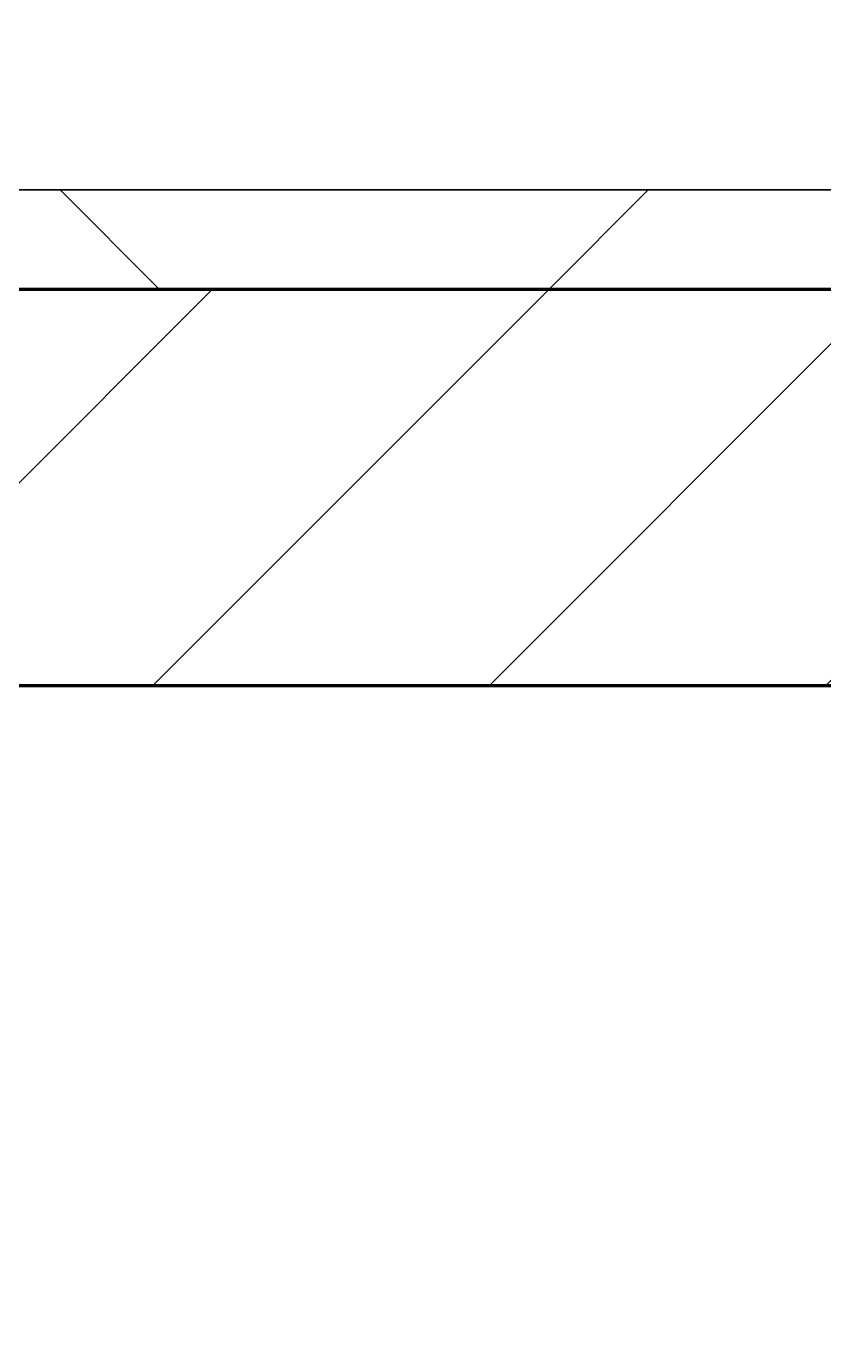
# Model space of a CAD drawing. Header units: millimetres. Extents: x -678720 to -601931, y -306 to 39239.
# Drawn here: x -670715 to -670312, y 3597 to 4262 of the extents above; entities that cross this region are included whole.
import ezdxf
from ezdxf.xclip import XClip

# ---------------------------------------------------------------- set-up
doc = ezdxf.new("R2010")
doc.units = ezdxf.units.MM
doc.header["$XCLIPFRAME"] = 0
for name, color, linetype, lineweight in [('A-GLAZ-CURT', 2, 'Continuous', 9), ('A-WALL', 5, 'Continuous', 35), ('A-WALL-FNSH', 2, 'Continuous', 35), ('A-WALL-PATT', 1, 'Continuous', 35)]:
    doc.layers.add(name, color=color, linetype=linetype, lineweight=lineweight)
doc.layers.add('A11_ALU.SOLID SHEET', color=2, linetype='Continuous')

# ---------------------------------------------------------------- blocks, each defined once
blk = doc.blocks.new('PPLS-PP19_Custom Tile Pattern - Custom Tile Pattern-V101-4234-01 ENLARGED MULTI-PURPOSE LEVEL - REFLECTED CEILING PLAN - SHEET 5')
at = {"layer": 'A-GLAZ-CURT'}
for p, q in [((-300, 0), (300, 0)), ((300, 0), (-300, 0)), ((195.99, 0), (213.31, 0)), ((213.31, 0), (195.99, 0)), ((230.06, 0), (300, 0)), ((-300, -50), (300, -50)), ((300, -50), (-300, -50))]:
    blk.add_line(p, q, dxfattribs=at)
for points, knots in [([(168.37, 0), (167.68, 0), (162.47, 0), (147.02, 0), (109.77, 0), (76.86, 0), (57.82, 0), (46.51, 0), (41.18, 0), (36.02, 0), (35.54, 0), (35.54, 0)], [-543.375029, -543.375029, -543.375029, -543.375029, -530.793311, -458.593899, -401.860199, -357.622665, -341.267687, -334.000314, -326.15566, -319.318397, -317.489778, -317.489778, -317.489778, -317.489778]), ([(94.4, 0), (94.4, 0), (94.64, 0), (99.11, 0), (108.97, 0), (120.79, 0), (139.94, 0), (163.31, 0), (185.23, 0), (193.62, 0), (194.69, 0), (194.79, 0)], [-2348.345796, -2348.345796, -2348.345796, -2348.345796, -2310.419338, -2233.599744, -2052.234781, -1843.028543, -1530.39897, -1095.004608, -529.74427, -295.064701, -265.121568, -265.121568, -265.121568, -265.121568]), ([(193.8, 0), (193.33, 0), (190.11, 0), (183.13, 0), (171, 0), (161.95, 0), (161.28, 0), (158.35, 0), (157.85, 0), (157.77, 0)], [-11665.349007, -11665.349007, -11665.349007, -11665.349007, -11565.880756, -11105.624034, -10839.086983, -10768.332124, -10666.779182, -10580.760289, -10550.278881, -10550.278881, -10550.278881, -10550.278881]), ([(216.53, 0), (212.7, 0), (195.69, 0), (177.41, 0), (159.34, 0), (158.33, 0), (158.3, 0)], [-200.448217, -200.448217, -200.448217, -200.448217, -187.987675, -143.776725, -129.632772, -123.352749, -123.352749, -123.352749, -123.352749]), ([(159.07, 0), (159.13, 0), (160.84, 0), (165.21, 0), (174.15, 0), (185.98, 0), (208.82, 0), (219.42, 0), (230.06, 0)], [-115.643202, -115.643202, -115.643202, -115.643202, -114.681583, -87.660824, -65.295536, -41.623857, -24.459831, 0, 0, 0, 0]), ([(162.75, 0), (165.4, 0), (170.91, 0), (172.61, 0), (172.61, 0)], [-111.264224, -111.264224, -111.264224, -111.264224, -56.742688, -19.085662, -19.085662, -19.085662, -19.085662]), ([(247.1, 0), (246.76, 0), (245.04, 0), (238.34, 0), (226.56, 0), (221.1, 0), (200.27, 0), (182.99, 0), (174.27, 0), (169.67, 0), (168.99, 0)], [-9649.085549, -9649.085549, -9649.085549, -9649.085549, -9581.591397, -9406.094246, -9221.510254, -9016.44624, -8717.832359, -8253.978395, -8152.463617, -8069.855175, -8069.855175, -8069.855175, -8069.855175]), ([(215.22, 0), (214.62, 0), (210.55, 0), (203.98, 0), (187.54, 0), (175.3, 0), (169.49, 0)], [-203.825446, -203.825446, -203.825446, -203.825446, -198.527383, -184.406837, -162.427601, -142.916156, -142.916156, -142.916156, -142.916156]), ([(171.51, 0), (176.48, 0), (193.23, 0), (201.73, 0), (208.81, 0), (213.9, 0), (241.96, 0), (266.73, 0), (281.71, 0), (291.71, 0), (296.52, 0), (297.86, 0), (298.09, 0)], [-7971.819559, -7971.819559, -7971.819559, -7971.819559, -7784.112253, -7606.717214, -7289.299508, -7042.621073, -6582.165592, -6068.460911, -5766.029927, -5566.724884, -5280.360606, -5199.253518, -5199.253518, -5199.253518, -5199.253518]), ([(172.07, 0), (177.66, 0), (187.87, 0), (201.08, 0), (207.47, 0), (213.96, 0), (215.11, 0)], [-255.364076, -255.364076, -255.364076, -255.364076, -237.955587, -223.92608, -215.862851, -208.75215, -208.75215, -208.75215, -208.75215]), ([(300, 0), (286.53, 0), (258.74, 0), (230.89, 0), (217.59, 0)], [-285.253232, -285.253232, -285.253232, -285.253232, -244.693688, -201.598626, -201.598626, -201.598626, -201.598626]), ([(300, 0), (288.22, 0), (262, 0), (230.43, 0), (219.94, 0), (219.02, 0)], [-12528.858583, -12528.858583, -12528.858583, -12528.858583, -11905.454923, -11162.864862, -10856.732305, -10856.732305, -10856.732305, -10856.732305]), ([(219.9, 0), (220.86, 0), (227.84, 0), (242.06, 0), (246.54, 0), (246.96, 0)], [-10670.940496, -10670.940496, -10670.940496, -10670.940496, -10511.382485, -9925.173265, -9834.877357, -9834.877357, -9834.877357, -9834.877357]), ([(284.76, 0), (284.76, 0), (285.09, 0), (287.47, 0), (293.59, 0), (297.76, 0), (300, 0)], [-4110.630118, -4110.630118, -4110.630118, -4110.630118, -4053.389046, -3959.664717, -3862.421465, -3746.95702, -3746.95702, -3746.95702, -3746.95702]), ([(297.38, 0), (295.84, 0), (291.62, 0), (285.38, 0), (284.87, 0)], [-4803.172655, -4803.172655, -4803.172655, -4803.172655, -4358.271401, -4143.037883, -4143.037883, -4143.037883, -4143.037883])]:
    blk.add_open_spline(points, degree=3, knots=knots, dxfattribs=at)
for points in [[(168.74, 0), (168.74, 0), (169.81, 0), (171.51, 0)], [(195.11, 0), (194.91, 0), (194.44, 0), (193.8, 0)]]:
    blk.add_open_spline(points, degree=3, dxfattribs=at)
blk = doc.blocks.new('PPLS-PP19_Custom Tile Pattern - Custom Tile Pattern-V102-4234-01 ENLARGED MULTI-PURPOSE LEVEL - REFLECTED CEILING PLAN - SHEET 5')
at = {"layer": 'A-GLAZ-CURT'}
for p, q in [((-300, 0), (300, 0)), ((300, 0), (-300, 0)), ((-293.07, 0), (-275.75, 0)), ((-275.75, 0), (-293.07, 0)), ((-222.32, 0), (-205, 0)), ((-205, 0), (-222.32, 0)), ((-300, -50), (300, -50)), ((300, -50), (-300, -50))]:
    blk.add_line(p, q, dxfattribs=at)
at = {"layer": 'A-GLAZ-CURT', "flags": 128}
for points in [[(-300, 0), (-291.56, 0), (-283.3, 0), (-275.2, 0), (-267.26, 0), (-259.45, 0), (-251.77, 0), (-244.2, 0), (-236.74, 0), (-229.36, 0), (-222.06, 0), (-214.83, 0), (-207.71, 0), (-200.76, 0), (-194.02, 0), (-187.54, 0), (-181.38, 0), (-175.58, 0), (-170.25, 0), (-165.64, 0), (-162.01, 0), (-159.53, 0), (-157.46, 0), (-154.52, 0), (-149.42, 0), (-141.84, 0), (-132.81, 0), (-126.08, 0)], [(-184.81, 0), (-190.44, 0), (-196.37, 0), (-202.58, 0), (-209.04, 0), (-215.73, 0), (-222.63, 0), (-229.72, 0), (-236.97, 0), (-244.39, 0), (-251.96, 0), (-259.67, 0), (-267.51, 0), (-275.48, 0), (-283.55, 0), (-291.73, 0), (-300, 0)], [(-125.17, 0), (-128.55, 0), (-134.16, 0), (-140.03, 0), (-145.5, 0), (-150.63, 0), (-155.53, 0), (-160.27, 0), (-164.95, 0), (-169.65, 0), (-174.47, 0), (-179.49, 0), (-184.63, 0)]]:
    blk.add_lwpolyline(points, dxfattribs=at)
at = {"layer": 'A-GLAZ-CURT'}
for points, knots in [([(-300, 0), (-284.65, 0), (-236.57, 0), (-174.61, 0), (-134.67, 0), (-120.44, 0), (-119.54, 0)], [-5323.127839, -5323.127839, -5323.127839, -5323.127839, -4502.809032, -2700.551212, -1002.059161, -887.187973, -887.187973, -887.187973, -887.187973]), ([(-119.35, 0), (-124.31, 0), (-151.62, 0), (-202.69, 0), (-262.56, 0), (-294.48, 0), (-300, 0)], [-17604.717929, -17604.717929, -17604.717929, -17604.717929, -17136.203329, -15131.813646, -13729.592194, -13439.944408, -13439.944408, -13439.944408, -13439.944408]), ([(-137.88, 0), (-140.56, 0), (-147.66, 0), (-147.69, 0), (-158.72, 0), (-174.02, 0), (-185.59, 0), (-209.77, 0), (-232.01, 0), (-255.22, 0), (-262.59, 0), (-264.9, 0), (-265.4, 0)], [-3187.727384, -3187.727384, -3187.727384, -3187.727384, -2919.378265, -2477.344047, -2237.412286, -2029.680487, -1755.085331, -1400.429864, -858.079193, -543.655514, -208.940337, 0, 0, 0, 0]), ([(-258.6, 0), (-257.91, 0), (-255.68, 0), (-252.69, 0), (-250.56, 0)], [-5722.54675, -5722.54675, -5722.54675, -5722.54675, -5657.471696, -5533.745895, -5533.745895, -5533.745895, -5533.745895]), ([(-250.39, 0), (-248.37, 0), (-238.9, 0), (-225.99, 0), (-213.1, 0), (-200.2, 0), (-191.24, 0), (-185.23, 0), (-184.64, 0)], [-5530.51498, -5530.51498, -5530.51498, -5530.51498, -5413.335975, -5017.494783, -4832.723979, -4666.091899, -4349.945572, -4315.42854, -4315.42854, -4315.42854, -4315.42854]), ([(-133.82, 0), (-135.51, 0), (-137.8, 0), (-149.31, 0), (-162.01, 0), (-177.91, 0), (-199.46, 0), (-216.65, 0), (-231.26, 0), (-233.46, 0), (-234, 0)], [-2731.647847, -2731.647847, -2731.647847, -2731.647847, -2418.507304, -2308.929706, -2113.765672, -1763.376603, -1422.553702, -978.033455, -846.069444, -682.911962, -682.911962, -682.911962, -682.911962]), ([(-233.49, 0), (-233.44, 0), (-232.38, 0), (-230.74, 0), (-225.3, 0), (-223.63, 0)], [-455.274641, -455.274641, -455.274641, -455.274641, -440.605512, -119.536984, 0, 0, 0, 0]), ([(-223.63, 0), (-219.39, 0), (-206.17, 0), (-188.58, 0), (-169.02, 0), (-152.12, 0), (-136.84, 0), (-127.33, 0), (-124.19, 0), (-123.43, 0), (-123.28, 0)], [-5463.295695, -5463.295695, -5463.295695, -5463.295695, -5161.076232, -4739.070012, -4465.409639, -4149.119819, -3839.893365, -3647.167523, -3488.92562, -3439.852845, -3439.852845, -3439.852845, -3439.852845]), ([(-183.92, 0), (-178.74, 0), (-170.52, 0), (-158.7, 0), (-157.22, 0)], [-4301.511651, -4301.511651, -4301.511651, -4301.511651, -4000.813434, -3840.635403, -3840.635403, -3840.635403, -3840.635403]), ([(-152.35, 0), (-151.03, 0), (-147.71, 0), (-143.57, 0), (-138.62, 0)], [-3494.978217, -3494.978217, -3494.978217, -3494.978217, -3371.022232, -3227.460399, -3227.460399, -3227.460399, -3227.460399]), ([(-118.78, 0), (-121.86, 0), (-126.28, 0), (-136.96, 0), (-147.46, 0), (-150.03, 0), (-150.57, 0)], [-5938.474035, -5938.474035, -5938.474035, -5938.474035, -5700.061948, -5508.838257, -5298.784692, -5196.16478, -5196.16478, -5196.16478, -5196.16478]), ([(-150.34, 0), (-150.07, 0), (-147.75, 0), (-142.6, 0), (-129.6, 0), (-120.97, 0), (-119.21, 0)], [-4948.728362, -4948.728362, -4948.728362, -4948.728362, -4883.323924, -4440.880425, -4054.690705, -3958.98269, -3958.98269, -3958.98269, -3958.98269]), ([(-26.75, 0), (-27.82, 0), (-36.18, 0), (-53.55, 0), (-78.2, 0), (-110.94, 0), (-130.52, 0), (-147.74, 0), (-149.07, 0)], [-8718.362214, -8718.362214, -8718.362214, -8718.362214, -8532.293389, -8073.216054, -7508.296369, -7004.680444, -6449.282163, -6277.220794, -6277.220794, -6277.220794, -6277.220794]), ([(-148.23, 0), (-146.94, 0), (-140.15, 0), (-137.28, 0), (-133.93, 0), (-128.78, 0), (-126.5, 0)], [-6162.058746, -6162.058746, -6162.058746, -6162.058746, -6017.569127, -5560.701257, -5364.112219, -5231.017328, -5231.017328, -5231.017328, -5231.017328]), ([(-86.16, 0), (-91.37, 0), (-104.13, 0), (-122.65, 0), (-139.03, 0), (-146.11, 0), (-146.95, 0)], [-1681.3698, -1681.3698, -1681.3698, -1681.3698, -1374.161226, -945.742622, -741.901385, -489.130243, -489.130243, -489.130243, -489.130243]), ([(-146.69, 0), (-146.59, 0), (-145.49, 0), (-135.69, 0), (-128.29, 0), (-125.15, 0)], [-420.34245, -420.34245, -420.34245, -420.34245, -406.956646, -290.263673, 0, 0, 0, 0]), ([(-127.41, 0), (-131.63, 0), (-133.16, 0), (-134.09, 0), (-134.15, 0)], [-8540.990293, -8540.990293, -8540.990293, -8540.990293, -8266.114998, -8246.473386, -8246.473386, -8246.473386, -8246.473386]), ([(-134.15, 0), (-133.32, 0), (-130.31, 0), (-117.33, 0), (-92.04, 0), (-74.02, 0), (-62.74, 0), (-60.36, 0), (-59.97, 0)], [-7657.439573, -7657.439573, -7657.439573, -7657.439573, -7293.749979, -6839.55839, -6236.997189, -5713.340575, -5140.470607, -5006.787413, -5006.787413, -5006.787413, -5006.787413]), ([(-120.13, 0), (-120.14, 0), (-120.24, 0), (-121.3, 0), (-129.25, 0), (-133.82, 0)], [-2933.992132, -2933.992132, -2933.992132, -2933.992132, -2920.575025, -2840.280255, -2731.647847, -2731.647847, -2731.647847, -2731.647847]), ([(-118.7, 0), (-119.73, 0), (-122.29, 0), (-125.43, 0), (-127.03, 0), (-127.41, 0)], [-155.634292, -155.634292, -155.634292, -155.634292, -98.539552, -24.539552, 0, 0, 0, 0]), ([(-125.15, 0), (-124.93, 0), (-123.49, 0), (-121.42, 0), (-119.41, 0)], [-3362.7396, -3362.7396, -3362.7396, -3362.7396, -3342.215224, -3222.62545, -3222.62545, -3222.62545, -3222.62545]), ([(-122.08, 0), (-122.01, 0), (-121.69, 0), (-121.2, 0), (-120.88, 0)], [-3136.336417, -3136.336417, -3136.336417, -3136.336417, -3110.304437, -3035.164275, -3035.164275, -3035.164275, -3035.164275]), ([(-53.14, 0), (-55.57, 0), (-63.54, 0), (-81.23, 0), (-99.51, 0), (-114.02, 0), (-117.28, 0), (-118.78, 0)], [-1237.182091, -1237.182091, -1237.182091, -1237.182091, -1060.00838, -740.068933, -229.489605, -116.330425, 0, 0, 0, 0]), ([(-118.75, 0), (-116.42, 0), (-110.47, 0), (-98.9, 0), (-85.29, 0), (-71.67, 0), (-65.93, 0), (-65.07, 0)], [-3209.537725, -3209.537725, -3209.537725, -3209.537725, -3074.362186, -2902.289527, -2605.247022, -2322.099534, -2241.8264, -2241.8264, -2241.8264, -2241.8264]), ([(-118.72, 0), (-115.68, 0), (-109.1, 0), (-99.5, 0), (-91.46, 0)], [-852.035455, -852.035455, -852.035455, -852.035455, -460.363443, 0, 0, 0, 0]), ([(-118.72, 0), (-115.83, 0), (-105.36, 0), (-90.42, 0), (-75.26, 0), (-68.41, 0), (-65.12, 0), (-63.63, 0)], [-3950.124463, -3950.124463, -3950.124463, -3950.124463, -3793.097032, -3402.597032, -3144.956779, -3050.982048, -2969.237017, -2969.237017, -2969.237017, -2969.237017]), ([(-118.72, 0), (-116.88, 0), (-106.17, 0), (-86.68, 0), (-63.44, 0), (-54.4, 0), (-48.53, 0), (-30.79, 0), (-18.03, 0), (5.06, 0), (11.29, 0), (13.14, 0)], [-5090.284302, -5090.284302, -5090.284302, -5090.284302, -4994.692869, -4542.524482, -4008.285538, -3689.699207, -3546.54457, -3315.260113, -2864.387349, -2439.246196, -2248.541881, -2248.541881, -2248.541881, -2248.541881]), ([(-72.93, 0), (-75.51, 0), (-88.07, 0), (-104.9, 0), (-118.71, 0)], [-19442.345229, -19442.345229, -19442.345229, -19442.345229, -18935.241197, -17625.018237, -17625.018237, -17625.018237, -17625.018237]), ([(-113.43, 0), (-113.44, 0), (-113.81, 0), (-116.15, 0), (-118.23, 0)], [-328.499627, -328.499627, -328.499627, -328.499627, -282.672656, -164.249813, -164.249813, -164.249813, -164.249813]), ([(-117.74, 0), (-117.19, 0), (-114.78, 0), (-113.43, 0), (-113.43, 0)], [-821.249067, -821.249067, -821.249067, -821.249067, -394.672656, -330.879064, -330.879064, -330.879064, -330.879064]), ([(-52.78, 0), (-55.17, 0), (-64.3, 0), (-85.2, 0), (-107.61, 0), (-116.56, 0), (-117.56, 0)], [-3110.177698, -3110.177698, -3110.177698, -3110.177698, -2842.901703, -2193.204658, -1433.981041, -985.49888, -985.49888, -985.49888, -985.49888]), ([(-115.82, 0), (-114.96, 0), (-110.41, 0), (-96.78, 0), (-71.33, 0), (-42.53, 0), (-12.78, 0), (4.23, 0), (9.64, 0), (10.14, 0), (10.18, 0)], [-5724.064692, -5724.064692, -5724.064692, -5724.064692, -5430.283136, -5103.229623, -4799.173296, -4065.652676, -3589.737505, -3285.047089, -3066.359526, -3044.715262, -3044.715262, -3044.715262, -3044.715262]), ([(9.32, 0), (9.08, 0), (7.65, 0), (2.57, 0), (-12.23, 0), (-25.64, 0), (-40, 0), (-56.24, 0), (-75.59, 0), (-94, 0), (-112.01, 0), (-114.94, 0), (-115.63, 0)], [-2922.926651, -2922.926651, -2922.926651, -2922.926651, -2882.788014, -2720.818881, -2518.50168, -2125.455881, -1792.521578, -1466.981642, -1208.454564, -789.402658, -501.969187, -243.577221, -243.577221, -243.577221, -243.577221]), ([(-91.46, 0), (-90.09, 0), (-84.7, 0), (-77.43, 0), (-72.73, 0), (-72.64, 0), (-72.64, 0)], [-19832.387487, -19832.387487, -19832.387487, -19832.387487, -19753.885894, -19541.04734, -19478.625389, -19471.062469, -19471.062469, -19471.062469, -19471.062469]), ([(-63.96, 0), (-64.13, 0), (-72.5, 0), (-80.63, 0), (-86.16, 0)], [-2171.769325, -2171.769325, -2171.769325, -2171.769325, -2007.031671, -1681.3698, -1681.3698, -1681.3698, -1681.3698]), ([(-53.17, 0), (-54.89, 0), (-59.6, 0), (-71.66, 0), (-77.83, 0), (-82.66, 0), (-83.28, 0), (-83.28, 0)], [-2251.800508, -2251.800508, -2251.800508, -2251.800508, -2161.752162, -2006.592567, -1646.621388, -1424.436217, -1393.971743, -1393.971743, -1393.971743, -1393.971743]), ([(-83.28, 0), (-83.28, 0), (-82.91, 0), (-76.14, 0), (-65.17, 0), (-57.16, 0), (-52.77, 0)], [-1393.4169, -1393.4169, -1393.4169, -1393.4169, -1353.722004, -1274.333717, -1073.56893, -768.698226, -768.698226, -768.698226, -768.698226]), ([(-66.39, 0), (-66.39, 0), (-63.63, 0), (-53.63, 0), (-34.42, 0), (-29.82, 0), (-29.19, 0)], [-2493.31794, -2493.31794, -2493.31794, -2493.31794, -2315.303971, -1809.437387, -963.711516, -666.19313, -666.19313, -666.19313, -666.19313]), ([(12.41, 0), (4.53, 0), (-17.98, 0), (-47.42, 0), (-65.77, 0), (-66.37, 0), (-66.38, 0)], [-4163.707062, -4163.707062, -4163.707062, -4163.707062, -3745.412743, -2981.410125, -2542.574734, -2498.224237, -2498.224237, -2498.224237, -2498.224237]), ([(-63.63, 0), (-61.49, 0), (-57.39, 0), (-54.49, 0), (-45.2, 0), (-40.79, 0), (-40.46, 0), (-40.44, 0)], [-2969.237017, -2969.237017, -2969.237017, -2969.237017, -2851.217951, -2734.127174, -2474.780881, -2410.990208, -2350.645972, -2350.645972, -2350.645972, -2350.645972]), ([(-58.83, 0), (-58.37, 0), (-57.29, 0), (-54.23, 0), (-46.33, 0), (-42.62, 0), (-41.76, 0)], [-4859.52896, -4859.52896, -4859.52896, -4859.52896, -4680.891996, -4469.85053, -4321.566175, -4270.495146, -4270.495146, -4270.495146, -4270.495146]), ([(-29.03, 0), (-33.97, 0), (-41.92, 0), (-49.84, 0), (-52.79, 0)], [-2680.714891, -2680.714891, -2680.714891, -2680.714891, -2413.671296, -2258.482829, -2258.482829, -2258.482829, -2258.482829]), ([(-36.33, 0), (-36.43, 0), (-37.27, 0), (-45.02, 0), (-45.85, 0), (-50.62, 0), (-52.74, 0)], [-1855.773136, -1855.773136, -1855.773136, -1855.773136, -1810.870157, -1672.078046, -1405.135169, -1247.123264, -1247.123264, -1247.123264, -1247.123264]), ([(-36.62, 0), (-36.62, 0), (-40.35, 0), (-43.42, 0), (-48.79, 0), (-52.49, 0)], [-4069.478503, -4069.478503, -4069.478503, -4069.478503, -3858.647035, -3538.256648, -3120.746453, -3120.746453, -3120.746453, -3120.746453]), ([(-51.99, 0), (-50.59, 0), (-44.34, 0), (-36.49, 0), (-33.57, 0), (-29.94, 0), (-28.57, 0)], [-750.600169, -750.600169, -750.600169, -750.600169, -651.549973, -296.515819, -83.513472, 0, 0, 0, 0]), ([(-51.83, 0), (-51.83, 0), (-51.78, 0), (-47.4, 0), (-46.01, 0), (-40.22, 0), (-36.78, 0)], [-632.814994, -632.814994, -632.814994, -632.814994, -627.965721, -508.377888, -260.442412, 0, 0, 0, 0]), ([(76.63, 0), (74.8, 0), (67.65, 0), (53.52, 0), (37, 0), (24.07, 0), (12.82, 0), (-2.9, 0), (-20.62, 0), (-32.81, 0), (-44.85, 0), (-51.43, 0), (-51.79, 0)], [-3095.572228, -3095.572228, -3095.572228, -3095.572228, -2950.589685, -2634.532728, -2313.748533, -2106.613311, -1925.670641, -1617.263037, -1290.787923, -1039.307308, -819.71621, -644.910881, -644.910881, -644.910881, -644.910881]), ([(-41.76, 0), (-39.9, 0), (-37.72, 0), (-36.92, 0), (-36.77, 0)], [-4270.495146, -4270.495146, -4270.495146, -4270.495146, -4161.040818, -4106.245333, -4106.245333, -4106.245333, -4106.245333]), ([(-36.78, 0), (-32.43, 0), (-19.22, 0), (8.83, 0), (43.36, 0), (68.39, 0), (77.75, 0), (79.07, 0)], [-6191.144455, -6191.144455, -6191.144455, -6191.144455, -5862.463379, -5340.621928, -4573.028122, -4094.177415, -4004.488293, -4004.488293, -4004.488293, -4004.488293]), ([(-36.29, 0), (-36.29, 0), (-34.66, 0), (-28.88, 0), (-26.95, 0), (-26.54, 0)], [-9150.272121, -9150.272121, -9150.272121, -9150.272121, -9057.163041, -8919.836787, -8834.607043, -8834.607043, -8834.607043, -8834.607043]), ([(13.13, 0), (9.78, 0), (-1.09, 0), (-16.58, 0), (-34.76, 0), (-36.04, 0)], [-10091.549739, -10091.549739, -10091.549739, -10091.549739, -9884.23066, -9424.652049, -9182.880979, -9182.880979, -9182.880979, -9182.880979]), ([(-33.34, 0), (-33.34, 0), (-32.93, 0), (-31.16, 0), (-30.52, 0)], [-2415.024266, -2415.024266, -2415.024266, -2415.024266, -2357.633367, -2323.618664, -2323.618664, -2323.618664, -2323.618664]), ([(70.61, 0), (66.16, 0), (55.8, 0), (39.61, 0), (24.74, 0), (2.64, 0), (-17.84, 0), (-30.57, 0), (-31.82, 0), (-32, 0)], [-4647.237329, -4647.237329, -4647.237329, -4647.237329, -4326.416877, -4098.545751, -3766.694881, -3333.063701, -2994.501669, -2698.150104, -2614.070998, -2614.070998, -2614.070998, -2614.070998]), ([(-30.76, 0), (-30.73, 0), (-29.99, 0), (-23.47, 0), (-15.75, 0), (-15.19, 0)], [-54176.191683, -54176.191683, -54176.191683, -54176.191683, -54157.274271, -53749.15266, -53717.791567, -53717.791567, -53717.791567, -53717.791567]), ([(-30.52, 0), (-27.11, 0), (-17.83, 0), (5.99, 0), (22.06, 0), (37.44, 0), (45.92, 0), (57.76, 0), (64.47, 0), (72.74, 0), (75.22, 0), (76.03, 0), (76.21, 0)], [-2323.618664, -2323.618664, -2323.618664, -2323.618664, -2142.497158, -1716.209403, -1206.526904, -1089.329421, -901.315459, -753.071572, -495.328968, -421.953223, -334.951786, -290.452333, -290.452333, -290.452333, -290.452333]), ([(-13, 0), (-14.35, 0), (-17.68, 0), (-25.97, 0), (-29.52, 0), (-30.21, 0)], [-55207.591944, -55207.591944, -55207.591944, -55207.591944, -54789.006179, -54461.685999, -54290.791712, -54290.791712, -54290.791712, -54290.791712])]:
    blk.add_open_spline(points, degree=3, knots=knots, dxfattribs=at)
for points in [[(-126.5, 0), (-124.36, 0), (-122.04, 0), (-119.65, 0)], [(-39.84, 0), (-39.08, 0), (-38.11, 0), (-37.36, 0)]]:
    blk.add_open_spline(points, degree=3, dxfattribs=at)
blk = doc.blocks.new('*U321')
at = {"layer": 'A-GLAZ-CURT'}
for name, p in [('PPLS-PP19_Custom Tile Pattern - Custom Tile Pattern-V101-4234-01 ENLARGED MULTI-PURPOSE LEVEL - REFLECTED CEILING PLAN - SHEET 5', (-37865, -5100)), ('PPLS-PP19_Custom Tile Pattern - Custom Tile Pattern-V102-4234-01 ENLARGED MULTI-PURPOSE LEVEL - REFLECTED CEILING PLAN - SHEET 5', (-37265, -5100))]:
    blk.add_blockref(name, p, dxfattribs=at)
blk = doc.blocks.new('*U743')
blk.add_lwpolyline([(21173.36, -580), (28210, -580), (28210, -6849.96), (45954.15, -6849.96), (45954.15, 600), (82995.06, 600), (83086.47, 650), (90052, 650), (90392, 990), (103159.16, 990), (103159.16, 4990), (21173.36, 4990), (21173.36, 3485.45), (21203.36, 3485.45), (21203.36, 925.54), (21173.36, 925.54), (21173.36, -580)])

msp = doc.modelspace()

# ---------------------------------------------------------------- block references
at = {"layer": 'A11_ALU.SOLID SHEET'}
ref = msp.add_blockref('*U743', (-744682.37, 3579.02), dxfattribs=at)
XClip(ref).set_block_clipping_path([(69798.6834257276, -3885.5002684942), (120965.0023936313, 33679.9972602262)])

# ---------------------------------------------------------------- next in the draw order: hatches: boundary and pattern name
at = {"layer": 'A-WALL-PATT', "lineweight": 9}
h = msp.add_hatch(dxfattribs=at)
h.set_pattern_fill('FP_3', color=256, style=0, pattern_type=2)
h.set_pattern_definition([(45, (0, 0), (-212.13203, 212.13203), []), (135, (0, 0), (-212.13203, -212.13203), [])])
h.paths.add_polyline_path([(-661708.03, 4129.02), (-661758.03, 4179.02), (-674883.69, 4179.02), (-674883.69, 4129.02), (-662226.93, 4129.02)])
h = msp.add_hatch(dxfattribs=at)
h.set_pattern_fill('FP_2', color=256, style=0, pattern_type=2)
h.set_pattern_definition([(45, (0, 0), (-84.852814, 84.852814), [])])
h.paths.add_polyline_path([(-662226.93, 3929.02), (-661508.03, 3929.02), (-661708.03, 4129.02), (-674883.69, 4129.02), (-674883.69, 3929.02), (-663281.66, 3929.02)])

# ---------------------------------------------------------------- next in the draw order: linework, layer by layer
at = {"layer": 'A-WALL', "color": 7, "lineweight": 70}
for p, q in [((-674883.69, 4129.02), (-661708.03, 4129.02)), ((-661790.87, 3929.02), (-672727.37, 3929.02))]:
    msp.add_line(p, q, dxfattribs=at)
at = {"layer": 'A-WALL-FNSH', "color": 250}
for p, q in [((-674883.69, 4179.02), (-661758.03, 4179.02)), ((-661708.03, 4129.02), (-674883.69, 4129.02))]:
    msp.add_line(p, q, dxfattribs=at)

# ---------------------------------------------------------------- next in the draw order: block references
msp.add_blockref('*U321', (-633017.37, 9279.02))

doc.saveas('drawing.dxf')
